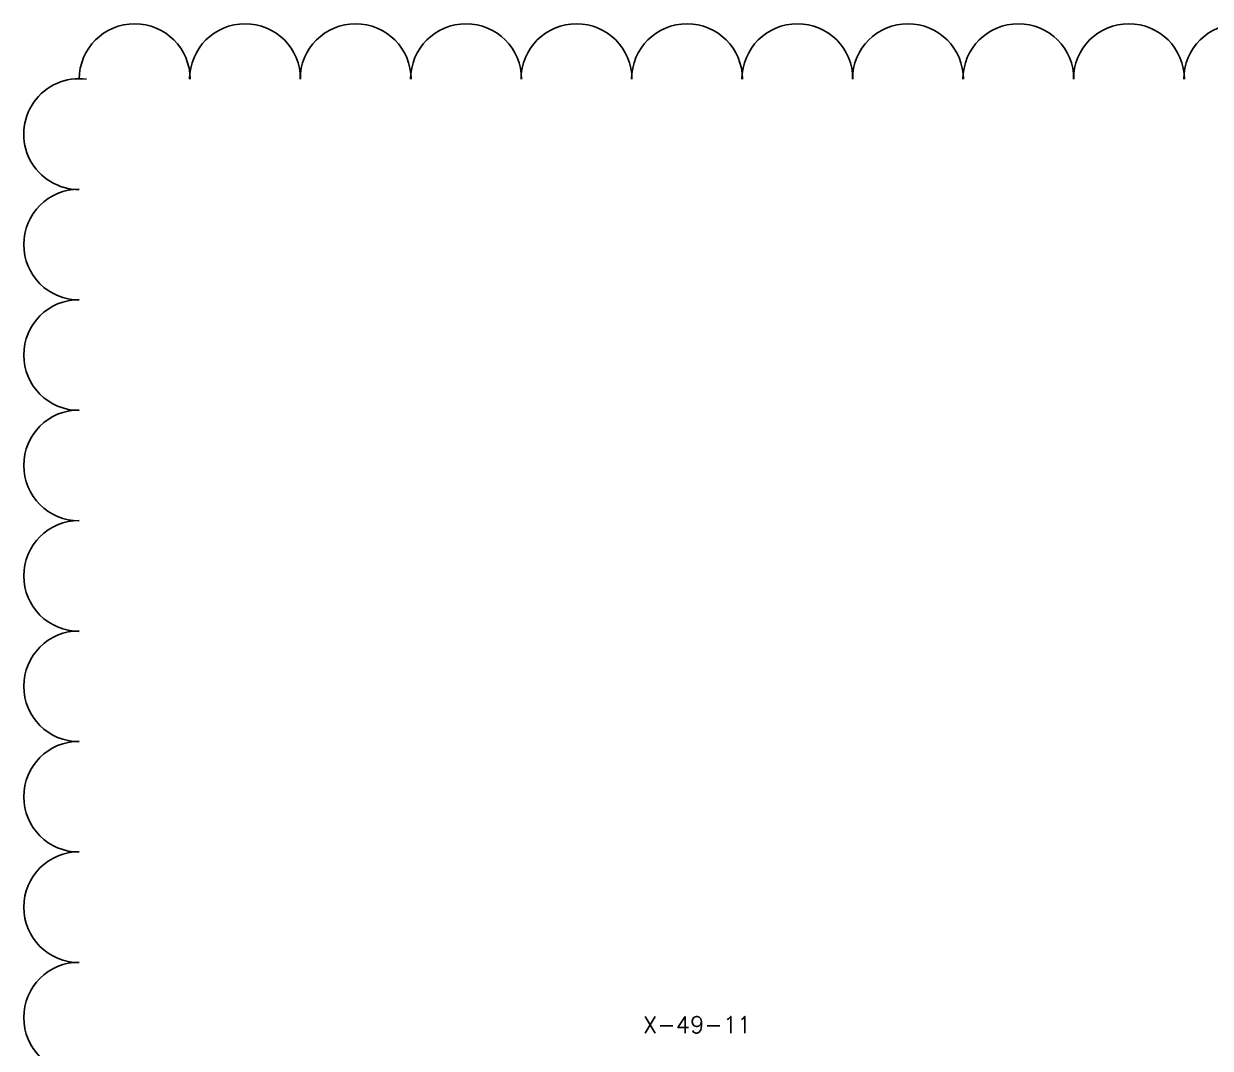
# Model space of a CAD drawing. Header units: millimetres. Extents: x -37020 to 35906, y -101 to 52234.
# Drawn here: x -170.68 to -149.29, y 329.47 to 347.94 of the extents above; entities that cross this region are included whole.
import ezdxf

# ---------------------------------------------------------------- set-up
doc = ezdxf.new("R2010")
doc.units = ezdxf.units.MM
doc.layers.add('Catenaria', color=2, linetype='Continuous')
doc.layers.add('R11', color=240, linetype='Continuous')
doc.styles.add('Romans', font='romans.shx', dxfattribs={"width": 0.8})

# ---------------------------------------------------------------- blocks, each defined once
blk = doc.blocks.new('*U251')
at = {"layer": 'R11', "color": 0, "linetype": 'ByBlock', "lineweight": -2, "transparency": 16777216}
for centre, start, end in [((-90.713, 21.793), 0, 180), ((-88.722, 21.793), 0, 180), ((-86.73, 21.793), 0, 180), ((-84.739, 21.793), 0, 180), ((-82.748, 21.793), 0, 180), ((-80.756, 21.793), 0, 180), ((-78.765, 21.793), 0, 180), ((-76.774, 21.793), 0, 180), ((-74.782, 21.793), 0, 180), ((-72.791, 21.793), 0, 180), ((-70.8, 21.793), 0, 180), ((-91.713, 20.802), 82.4521, 270), ((-91.713, 18.811), 90, 270), ((-91.713, 16.819), 90, 270), ((-91.713, 14.828), 90, 270), ((-91.713, 12.836), 90, 270), ((-91.713, 10.845), 90, 270), ((-91.713, 8.854), 90, 270), ((-91.713, 6.862), 90, 270), ((-91.713, 4.871), 90, 270)]:
    blk.add_arc(centre, 1, start, end, dxfattribs=at)

msp = doc.modelspace()

# ---------------------------------------------------------------- block references
at = {"layer": 'R11'}
msp.add_blockref('*U251', (-77.9652, 325.1485), dxfattribs=at)

# ---------------------------------------------------------------- texts
at = {"layer": 'Catenaria', "color": 4, "style": 'Romans'}
msp.add_text('X-49-11', height=0.3, rotation=360, dxfattribs=at).set_placement((-159.5158, 329.7413))

doc.saveas('drawing.dxf')
